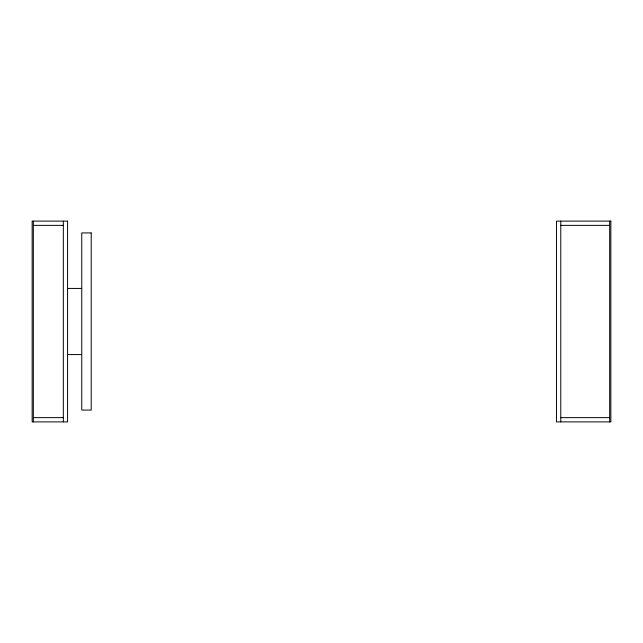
<?xml version="1.0" encoding="UTF-8"?>
<svg xmlns="http://www.w3.org/2000/svg" width="643" height="643" viewBox="0 0 643 643"><rect width="100%" height="100%" fill="white"/><g stroke="black" fill="none" stroke-linecap="round" stroke-linejoin="round"><path stroke-width="0.96" d="M33.332 225.363L63.327 225.363M560.776 225.363L609.668 225.363M67.579 288.434L81.749 288.434M67.579 354.566L81.749 354.566M33.332 417.637L63.327 417.637M560.776 417.637L609.668 417.637M609.668 221.112L609.668 421.888M560.776 221.112L560.776 421.888M63.327 221.112L63.327 421.888M33.332 221.112L33.332 421.888M67.579 221.112L32.15 221.112L32.15 421.888L67.579 421.888L67.579 221.112M610.85 221.112L556.525 221.112L556.525 421.888L610.85 421.888L610.85 221.112M91.202 232.927L81.749 232.927L81.749 410.073L91.202 410.073L91.202 232.927"/></g></svg>
